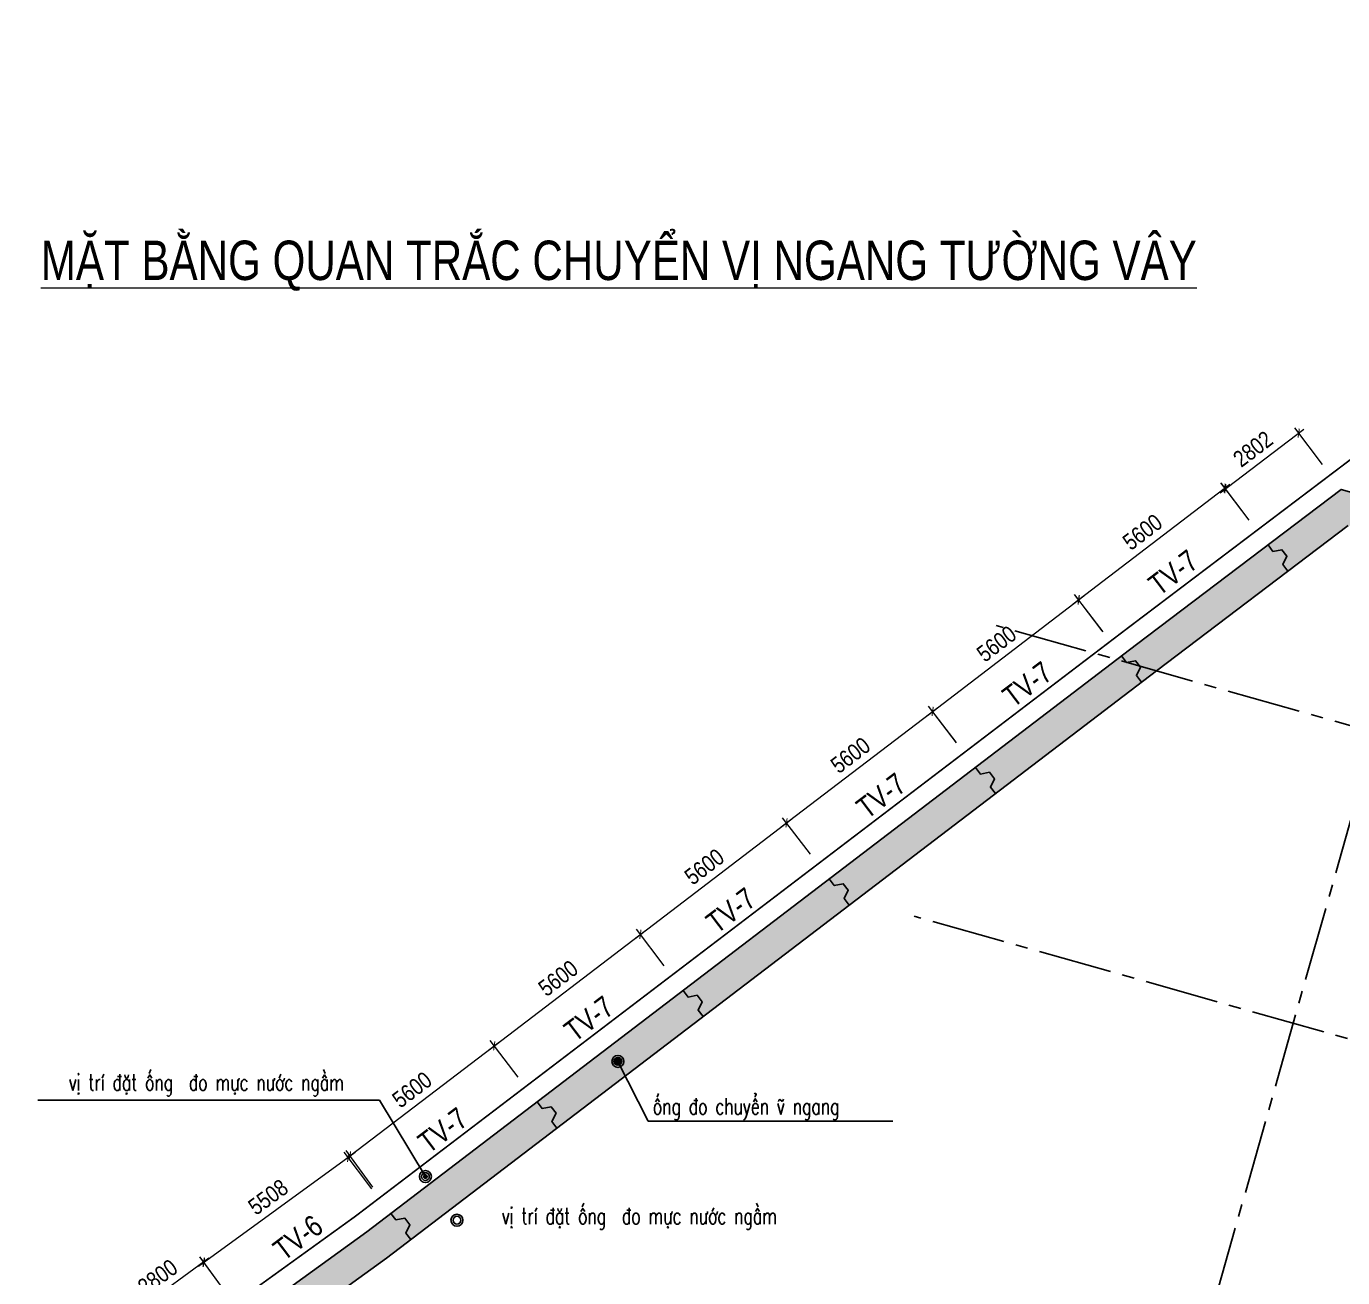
# Model space of a CAD drawing. Header units: millimetres. Extents: x 489377 to 1074388, y -818569 to -310551.
# Drawn here: x 731991 to 772096, y -477671 to -439546 of the extents above; entities that cross this region are included whole.
import ezdxf
from ezdxf.enums import TextEntityAlignment as Align
from ezdxf.xclip import XClip

# ---------------------------------------------------------------- set-up
doc = ezdxf.new("R2010")
doc.units = ezdxf.units.MM
doc.header["$LTSCALE"] = 100
doc.header["$XCLIPFRAME"] = 0
doc.header["$PDMODE"] = 32
doc.header["$PDSIZE"] = 2.5
for name, pattern in [('CENTER2', [1.125, 0.75, -0.125, 0.125, -0.125]), ('DASHDOT', [1, 0.5, -0.25, 0, -0.25]), ('DASHED', [4.5, 3, -1.5])]:
    doc.linetypes.add(name, pattern=pattern)
for name, color, linetype in [('ccu11-Betong', 6, 'Continuous'), ('ccu11-Dim', 8, 'Continuous'), ('ccu11-Hatch', 250, 'Continuous'), ('ccu11-Khuat', 9, 'DASHED'), ('ccu11-Manh', 8, 'Continuous'), ('ccu11-Text', 31, 'Continuous'), ('ccu12-Hatch', 250, 'Continuous'), ('ccu12-Truc', 13, 'CENTER2'), ('KT-Dim', 8, 'Continuous'), ('Xref_ST_MBDV Cot vach 30.7.2022$0$Xref_ST_MBDV Cot vach 30.7.2022|Xref_ST_MBDV Cot vach 30.7.2022|Xref_ST_MBDV Cot vach 30.7.2022|Xref_ST_MBDV Cot vach 30.7.2022|A-CORE-OTLN', 2, 'Continuous'), ('Xref_ST_MBDV Cot vach 30.7.2022$0$Xref_ST_MBDV Cot vach 30.7.2022|Xref_ST_MBDV Cot vach 30.7.2022|Xref_ST_MBDV Cot vach 30.7.2022|Xref_ST_MBDV Cot vach 30.7.2022|ccu12-Thay', 7, 'Continuous')]:
    doc.layers.add(name, color=color, linetype=linetype)
doc.layers.add('ccu12-Tencaukien', color=9, linetype='Continuous', lineweight=15)
doc.layers.add('Xref_ST_MBDV Cot vach 30.7.2022|Xref_ST_MBDV Cot vach 30.7.2022|Xref_ST_MBDV Cot vach 30.7.2022|Xref_ST_MBDV Cot vach 30.7.2022|ccu12-Tencaukien', color=9, linetype='Continuous', lineweight=15)
doc.styles.add('Arial', font='arial_0.ttf', dxfattribs={"width": 0.7})
doc.styles.add('Arial Narrow', font='ARIALN.TTF')
doc.styles.add('ccu11-VnAvH-B', font='VHAVANB.TTF', dxfattribs={"width": 0.8})
doc.styles.add('ccu11-vnsimli', font='vnsimli.shx', dxfattribs={"width": 0.8, "bigfont": 'vns.shx'})
doc.styles.add('vnsimli', font='vnsimli.shx', dxfattribs={"width": 0.7, "bigfont": 'vns.shx'})
doc.dimstyles.new('ccu12-200', dxfattribs={"dimscale": 200, "dimtxt": 2.5, "dimasz": 1, "dimexe": 1, "dimexo": 2, "dimgap": 1, "dimtad": 1, "dimdec": 0, "dimdsep": 46, "dimtxsty": 'Arial Narrow', "dimblk": 'ARCHTICK', "dimcen": -1, "dimdle": 1, "dimclrd": 256, "dimclre": 256, "dimclrt": 3, "dimadec": 0, "dimazin": 2, "dimtfac": 0.1, "dimtdec": 0, "dimtmove": 0, "dimatfit": 1, "dimldrblk": 'ARCHTICK', "dimfxl": 0, "dimtvp": 0.833333, "dimtolj": 1, "dimtzin": 12, "dimarcsym": 0})
doc.dimstyles.new('ss', dxfattribs={"dimscale": 150, "dimtxt": 3.5, "dimasz": 1, "dimexe": 1, "dimexo": 2, "dimgap": 1, "dimtad": 1, "dimdec": 0, "dimdsep": 46, "dimtxsty": 'vnsimli', "dimblk": 'ARCHTICK', "dimcen": -1, "dimdle": 1, "dimclrd": 256, "dimclre": 256, "dimclrt": 3, "dimadec": 0, "dimazin": 2, "dimtfac": 0.1, "dimtdec": 0, "dimtmove": 0, "dimatfit": 1, "dimldrblk": 'ARCHTICK', "dimfxl": 0, "dimtvp": 0.833333, "dimtolj": 1, "dimtzin": 12, "dimarcsym": 0})

# ---------------------------------------------------------------- blocks, each defined once
blk = doc.blocks.new('_ARCHTICK')
at = {"color": 0, "linetype": 'ByBlock', "const_width": 0.15}
blk.add_lwpolyline([(-0.5, -0.5), (0.5, 0.5)], dxfattribs=at)
blk = doc.blocks.new('*D226')
at = {"layer": 'ccu11-Dim', "lineweight": -2, "ltscale": 0.5, "transparency": 16777216}
for p, q in [((-72265, 143737), (-67495, 147376)), ((-66926, 146301), (-67775, 147414)), ((-71378, 142904), (-72227, 144017))]:
    blk.add_line(p, q, dxfattribs=at)
at = {"layer": 'Defpoints', "color": 0, "ltscale": 0.5, "transparency": 16777216}
for p in [(-67654, 147255), (-66683, 145983), (-71135, 142586)]:
    blk.add_point(p, dxfattribs=at)
at = {"layer": 'ccu11-Dim', "lineweight": -2, "ltscale": 0.5, "transparency": 16777216, "xscale": 200, "yscale": 200, "zscale": 200}
for p, rotation in [((-67654, 147255), 37.34148124865543), ((-72106, 143858), 217.3414812486554)]:
    blk.add_blockref('_ARCHTICK', p, dxfattribs=dict(at, rotation=rotation))
at = {"layer": 'ccu11-Dim', "color": 3, "ltscale": 0.5, "transparency": 16777216, "insert": (-70156, 145918), "char_height": 500, "attachment_point": 5, "rotation": 37.3415, "style": 'Arial Narrow', "bg_fill": 3, "box_fill_scale": 1.1, "bg_fill_color": 256, "bg_fill_true_color": 13158600, "bg_fill_transparency": 0}
blk.add_mtext('\\A1;5600', dxfattribs=at)
blk = doc.blocks.new('*D227')
at = {"layer": 'ccu11-Dim', "lineweight": -2, "ltscale": 0.5, "transparency": 16777216}
for p, q in [((-62474, 149697), (-63323, 150810)), ((-67813, 147133), (-63042, 150773)), ((-66926, 146301), (-67775, 147414))]:
    blk.add_line(p, q, dxfattribs=at)
at = {"layer": 'Defpoints', "color": 0, "ltscale": 0.5, "transparency": 16777216}
for p in [(-63201, 150651), (-62231, 149379), (-66683, 145983)]:
    blk.add_point(p, dxfattribs=at)
at = {"layer": 'ccu11-Dim', "lineweight": -2, "ltscale": 0.5, "transparency": 16777216, "xscale": 200, "yscale": 200, "zscale": 200}
for p, rotation in [((-63201, 150651), 37.34148124865543), ((-67654, 147255), 217.3414812486554)]:
    blk.add_blockref('_ARCHTICK', p, dxfattribs=dict(at, rotation=rotation))
at = {"layer": 'ccu11-Dim', "color": 3, "ltscale": 0.5, "transparency": 16777216, "insert": (-65704, 149315), "char_height": 500, "attachment_point": 5, "rotation": 37.3415, "style": 'Arial Narrow', "bg_fill": 3, "box_fill_scale": 1.1, "bg_fill_color": 256, "bg_fill_true_color": 13158600, "bg_fill_transparency": 0}
blk.add_mtext('\\A1;5600', dxfattribs=at)
blk = doc.blocks.new('*D228')
at = {"layer": 'ccu11-Dim', "lineweight": -2, "ltscale": 0.5, "transparency": 16777216}
for p, q in [((-63360, 150530), (-58590, 154170)), ((-58021, 153094), (-58870, 154207)), ((-62474, 149697), (-63323, 150810))]:
    blk.add_line(p, q, dxfattribs=at)
at = {"layer": 'Defpoints', "color": 0, "ltscale": 0.5, "transparency": 16777216}
for p in [(-58749, 154048), (-57779, 152776), (-62231, 149379)]:
    blk.add_point(p, dxfattribs=at)
at = {"layer": 'ccu11-Dim', "lineweight": -2, "ltscale": 0.5, "transparency": 16777216, "xscale": 200, "yscale": 200, "zscale": 200}
for p, rotation in [((-58749, 154048), 37.34148124865495), ((-63201, 150651), 217.341481248655)]:
    blk.add_blockref('_ARCHTICK', p, dxfattribs=dict(at, rotation=rotation))
at = {"layer": 'ccu11-Dim', "color": 3, "ltscale": 0.5, "transparency": 16777216, "insert": (-61251, 152712), "char_height": 500, "attachment_point": 5, "rotation": 37.3415, "style": 'Arial Narrow', "bg_fill": 3, "box_fill_scale": 1.1, "bg_fill_color": 256, "bg_fill_true_color": 13158600, "bg_fill_transparency": 0}
blk.add_mtext('\\A1;5600', dxfattribs=at)
blk = doc.blocks.new('*D229')
at = {"layer": 'ccu11-Dim', "lineweight": -2, "ltscale": 0.5, "transparency": 16777216}
for p, q in [((-58908, 153927), (-54138, 157566)), ((-53569, 156491), (-54418, 157604)), ((-58021, 153094), (-58870, 154207))]:
    blk.add_line(p, q, dxfattribs=at)
at = {"layer": 'Defpoints', "color": 0, "ltscale": 0.5, "transparency": 16777216}
for p in [(-54297, 157445), (-53326, 156173), (-57779, 152776)]:
    blk.add_point(p, dxfattribs=at)
at = {"layer": 'ccu11-Dim', "lineweight": -2, "ltscale": 0.5, "transparency": 16777216, "xscale": 200, "yscale": 200, "zscale": 200}
for p, rotation in [((-54297, 157445), 37.34148124865543), ((-58749, 154048), 217.3414812486554)]:
    blk.add_blockref('_ARCHTICK', p, dxfattribs=dict(at, rotation=rotation))
at = {"layer": 'ccu11-Dim', "color": 3, "ltscale": 0.5, "transparency": 16777216, "insert": (-56799, 156109), "char_height": 500, "attachment_point": 5, "rotation": 37.3415, "style": 'Arial Narrow', "bg_fill": 3, "box_fill_scale": 1.1, "bg_fill_color": 256, "bg_fill_true_color": 13158600, "bg_fill_transparency": 0}
blk.add_mtext('\\A1;5600', dxfattribs=at)
blk = doc.blocks.new('*D230')
at = {"layer": 'ccu11-Dim', "lineweight": -2, "ltscale": 0.5, "transparency": 16777216}
for p, q in [((-50010, 160727), (-45241, 164368)), ((-44654, 163270), (-45521, 164406)), ((-49105, 159872), (-49972, 161007))]:
    blk.add_line(p, q, dxfattribs=at)
at = {"layer": 'Defpoints', "color": 0, "ltscale": 0.5, "transparency": 16777216}
for p in [(-45400, 164247), (-44412, 162952), (-48863, 159554)]:
    blk.add_point(p, dxfattribs=at)
at = {"layer": 'ccu11-Dim', "lineweight": -2, "ltscale": 0.5, "transparency": 16777216, "xscale": 200, "yscale": 200, "zscale": 200}
for p, rotation in [((-45400, 164247), 37.36017462358131), ((-49851, 160848), 217.3601746235813)]:
    blk.add_blockref('_ARCHTICK', p, dxfattribs=dict(at, rotation=rotation))
at = {"layer": 'ccu11-Dim', "color": 3, "ltscale": 0.5, "transparency": 16777216, "insert": (-47901, 162909), "char_height": 500, "attachment_point": 5, "rotation": 37.3602, "style": 'Arial Narrow', "bg_fill": 3, "box_fill_scale": 1.1, "bg_fill_color": 256, "bg_fill_true_color": 13158600, "bg_fill_transparency": 0}
blk.add_mtext('\\A1;5600', dxfattribs=at)
blk = doc.blocks.new('*D231')
at = {"layer": 'ccu11-Dim', "lineweight": -2, "ltscale": 0.5, "transparency": 16777216}
for p, q in [((-45537, 164109), (-42985, 166044)), ((-42419, 164966), (-43265, 166082)), ((-44653, 163274), (-45498, 164389))]:
    blk.add_line(p, q, dxfattribs=at)
at = {"layer": 'Defpoints', "color": 0, "ltscale": 0.5, "transparency": 16777216}
for p in [(-43144, 165923), (-42178, 164648), (-44411, 162955)]:
    blk.add_point(p, dxfattribs=at)
at = {"layer": 'ccu11-Dim', "lineweight": -2, "ltscale": 0.5, "transparency": 16777216, "xscale": 200, "yscale": 200, "zscale": 200}
for p, rotation in [((-43144, 165923), 37.1599090451973), ((-45378, 164230), 217.1599090451973)]:
    blk.add_blockref('_ARCHTICK', p, dxfattribs=dict(at, rotation=rotation))
at = {"layer": 'ccu11-Dim', "color": 3, "ltscale": 0.5, "transparency": 16777216, "insert": (-44536, 165439), "char_height": 500, "attachment_point": 5, "rotation": 37.1599, "style": 'Arial Narrow', "bg_fill": 3, "box_fill_scale": 1.1, "bg_fill_color": 256, "bg_fill_true_color": 13158600, "bg_fill_transparency": 0}
blk.add_mtext('\\A1;2802', dxfattribs=at)
blk = doc.blocks.new('*D232')
at = {"layer": 'ccu11-Dim', "lineweight": -2, "ltscale": 0.5, "transparency": 16777216}
for p, q in [((-76346, 140787), (-78931, 138901)), ((-75801, 139701), (-76625, 140831)), ((-78063, 138051), (-78887, 139180))]:
    blk.add_line(p, q, dxfattribs=at)
at = {"layer": 'Defpoints', "color": 0, "ltscale": 0.5, "transparency": 16777216}
for p in [(-75566, 139378), (-78769, 139019), (-77828, 137728)]:
    blk.add_point(p, dxfattribs=at)
at = {"layer": 'ccu11-Dim', "lineweight": -2, "ltscale": 0.5, "transparency": 16777216, "xscale": 200, "yscale": 200, "zscale": 200}
for p, rotation in [((-76507, 140669), 36.11102627128894), ((-78769, 139019), 216.111026271289)]:
    blk.add_blockref('_ARCHTICK', p, dxfattribs=dict(at, rotation=rotation))
at = {"layer": 'ccu11-Dim', "color": 3, "ltscale": 0.5, "transparency": 16777216, "insert": (-77907, 140212), "char_height": 500, "attachment_point": 5, "rotation": 36.111, "style": 'Arial Narrow', "bg_fill": 3, "box_fill_scale": 1.1, "bg_fill_color": 256, "bg_fill_true_color": 13158600, "bg_fill_transparency": 0}
blk.add_mtext('\\A1;2800', dxfattribs=at)
blk = doc.blocks.new('*D196')
at = {"layer": 'ccu11-Dim', "lineweight": -2, "ltscale": 0.5, "transparency": 16777216}
for p, q in [((-54456, 157324), (-49686, 160963)), ((-49128, 159902), (-49966, 161001)), ((-53580, 156505), (-54418, 157604))]:
    blk.add_line(p, q, dxfattribs=at)
at = {"layer": 'Defpoints', "color": 0, "ltscale": 0.5, "transparency": 16777216}
for p in [(-49845, 160842), (-48885, 159584), (-53337, 156187)]:
    blk.add_point(p, dxfattribs=at)
at = {"layer": 'ccu11-Dim', "lineweight": -2, "ltscale": 0.5, "transparency": 16777216, "xscale": 200, "yscale": 200, "zscale": 200}
for p, rotation in [((-49845, 160842), 37.34148125130689), ((-54297, 157445), 217.3414812513069)]:
    blk.add_blockref('_ARCHTICK', p, dxfattribs=dict(at, rotation=rotation))
at = {"layer": 'ccu11-Dim', "color": 3, "ltscale": 0.5, "transparency": 16777216, "insert": (-52347, 159505), "char_height": 500, "attachment_point": 5, "rotation": 37.3415, "style": 'Arial Narrow', "bg_fill": 3, "box_fill_scale": 1.1, "bg_fill_color": 256, "bg_fill_true_color": 13158600, "bg_fill_transparency": 0}
blk.add_mtext('\\A1;5600', dxfattribs=at)
blk = doc.blocks.new('*D144')
at = {"layer": 'Defpoints', "color": 0, "transparency": 16777216}
for p in [(1279246, -468554, 0), (1290842, -497240), (1289329, -497763, 0)]:
    blk.add_point(p, dxfattribs=at)
at = {"layer": 'KT-Dim', "lineweight": -2, "transparency": 16777216}
for p, q in [((1279624, -468423), (1280947, -467967)), ((1280693, -467843), (1290907, -497429)), ((1289708, -497632), (1291031, -497175))]:
    blk.add_line(p, q, dxfattribs=at)
at = {"layer": 'KT-Dim', "lineweight": -2, "transparency": 16777216, "xscale": 200, "yscale": 200, "zscale": 200}
for p, rotation in [((1280758, -468032), 109.0471074744618), ((1290842, -497240), 289.0471074744618)]:
    blk.add_blockref('_ARCHTICK', p, dxfattribs=dict(at, rotation=rotation))
at = {"layer": 'KT-Dim', "color": 3, "transparency": 16777216, "insert": (1286230, -482488), "char_height": 500, "attachment_point": 5, "rotation": 289.0471, "style": 'Arial Narrow'}
blk.add_mtext('\\A1;30900', dxfattribs=at)
blk = doc.blocks.new('*D225')
at = {"layer": 'ccu11-Dim', "lineweight": -2, "ltscale": 0.5, "transparency": 16777216}
for p, q in [((-54456, 157323), (-49687, 160964)), ((-49129, 159903), (-49967, 161001)), ((-53580, 156505), (-54418, 157603))]:
    blk.add_line(p, q, dxfattribs=at)
at = {"layer": 'Defpoints', "color": 0, "ltscale": 0.5, "transparency": 16777216}
for p in [(-49846, 160842), (-48886, 159585), (-53337, 156187)]:
    blk.add_point(p, dxfattribs=at)
at = {"layer": 'ccu11-Dim', "lineweight": -2, "ltscale": 0.5, "transparency": 16777216, "xscale": 200, "yscale": 200, "zscale": 200}
for p, rotation in [((-49846, 160842), 37.36017452953293), ((-54297, 157444), 217.3601745295329)]:
    blk.add_blockref('_ARCHTICK', p, dxfattribs=dict(at, rotation=rotation))
at = {"layer": 'ccu11-Dim', "color": 3, "ltscale": 0.5, "transparency": 16777216, "insert": (-52348, 159505), "char_height": 500, "attachment_point": 5, "rotation": 37.3602, "style": 'Arial Narrow', "bg_fill": 3, "box_fill_scale": 1.1, "bg_fill_color": 256, "bg_fill_true_color": 13158600, "bg_fill_transparency": 0}
blk.add_mtext('\\A1;5600', dxfattribs=at)
blk = doc.blocks.new('LUOI TRUC-NT1')
at = {"layer": 'ccu12-Truc', "ltscale": 30}
for p, q in [((5405.1, 90839.4), (-21115.9, -3016.3)), ((28322, 69102.4), (-10136.3, 79969.7)), ((25820.3, 60249.1), (-12638, 71116.3))]:
    blk.add_line(p, q, dxfattribs=at)
blk = doc.blocks.new('*D185')
at = {"layer": 'ccu11-Dim', "lineweight": -2, "ltscale": 0.5, "transparency": 16777216}
for p, q in [((-76660, 140539), (-71887, 144021)), ((-71352, 142948), (-72167, 144064)), ((-75801, 139701), (-76616, 140818))]:
    blk.add_line(p, q, dxfattribs=at)
at = {"layer": 'Defpoints', "color": 0, "ltscale": 0.5, "transparency": 16777216}
for p in [(-72049, 143903), (-71116, 142624), (-75566, 139378)]:
    blk.add_point(p, dxfattribs=at)
at = {"layer": 'ccu11-Dim', "lineweight": -2, "ltscale": 0.5, "transparency": 16777216, "xscale": 200, "yscale": 200, "zscale": 200}
for p, rotation in [((-72049, 143903), 36.11332620575308), ((-76498, 140657), 216.1133262057531)]:
    blk.add_blockref('_ARCHTICK', p, dxfattribs=dict(at, rotation=rotation))
at = {"layer": 'ccu11-Dim', "color": 3, "ltscale": 0.5, "transparency": 16777216, "insert": (-74542, 142648), "char_height": 500, "attachment_point": 5, "rotation": 36.1133, "style": 'Arial Narrow', "bg_fill": 3, "box_fill_scale": 1.1, "bg_fill_color": 256, "bg_fill_true_color": 13158600, "bg_fill_transparency": 0}
blk.add_mtext('\\A1;5508', dxfattribs=at)
blk = doc.blocks.new('ong do nghieng')
at = {"layer": 'ccu11-Betong', "ltscale": 0.3}
h = blk.add_hatch(color=256, dxfattribs=at)
edge = h.paths.add_edge_path()
edge.add_arc((0, 0), 506, 0, 360)
at = {"layer": 'ccu11-Betong'}
for radius in [778, 506]:
    blk.add_circle((0, 0), radius, dxfattribs=at)
blk = doc.blocks.new('do nuoc ngam')
at = {"layer": 'ccu11-Betong'}
for radius in [778, 506]:
    blk.add_circle((0, 0), radius, dxfattribs=at)
blk = doc.blocks.new('Grid-ST-flat-3')
at = {"layer": 'ccu12-Truc', "ltscale": 30}
for p, q in [((362731.8, -35864.7, 0.1), (374729.9, -70616.8, 0.1)), ((355169.8, -38475.5, 0.1), (370215.9, -82056.1, 0.1)), ((353279.3, -39128.2, 0.1), (368325.4, -82708.8, 0.1))]:
    blk.add_line(p, q, dxfattribs=at)
at = {"layer": 'KT-Dim'}
dim = blk.add_linear_dim(base=(379299.7, -66025.7, 0.1), p1=(367703.9, -37339.3, 0.1), p2=(377787.3, -66547.8, 0.1), angle=109.04711, dimstyle='ccu12-200', dxfattribs=at)
dim.commit()
dim.dimension.update_dxf_attribs({"geometry": '*D144', "text_midpoint": (374688, -51272.9, 0.1), "insert": (-911542.2, 431214.7)})
blk = doc.blocks.new('220908_DWall Plan')
at = {"layer": 'Xref_ST_MBDV Cot vach 30.7.2022$0$Xref_ST_MBDV Cot vach 30.7.2022|Xref_ST_MBDV Cot vach 30.7.2022|Xref_ST_MBDV Cot vach 30.7.2022|Xref_ST_MBDV Cot vach 30.7.2022|ccu12-Thay', "ltscale": 10}
for points in [[(-44078.9, 162516.5), (-43927.3, 162317.9), (-43652.6, 162370.2), (-43500.8, 162171.3), (-43623.8, 161920.1), (-43472.3, 161721.5)], [(-48541.8, 159133.9), (-48390.3, 158935.2), (-48115.5, 158987.5), (-47963.8, 158788.6), (-48086.8, 158537.5), (-47935.2, 158338.8)], [(-52992.9, 155735.7), (-52841.3, 155537), (-52566.6, 155589.3), (-52414.8, 155390.4), (-52537.9, 155139.2), (-52386.3, 154940.6)], [(-57445.1, 152338.9), (-57293.5, 152140.3), (-57018.8, 152192.6), (-56867, 151993.7), (-56990, 151742.5), (-56838.5, 151543.9)], [(-61897.3, 148942.1), (-61745.7, 148743.5), (-61471, 148795.8), (-61319.2, 148596.9), (-61442.2, 148345.7), (-61290.7, 148147.1)], [(-66349.5, 145545.4), (-66197.9, 145346.7), (-65923.2, 145399), (-65771.4, 145200.2), (-65894.4, 144949), (-65742.9, 144750.3)], [(-70801.4, 142148.8), (-70649.8, 141950.2), (-70375.1, 142002.5), (-70223.3, 141803.6), (-70346.4, 141552.4), (-70194.8, 141353.8)]]:
    blk.add_lwpolyline(points, dxfattribs=at)
blk.add_blockref('Grid-ST-flat-3', (-415251.1, 99227.9, 0.1))
at = {"layer": 'ccu12-Tencaukien', "color": 2, "style": 'Arial', "width": 0.8}
blk.add_text('TV-6', height=650, rotation=37.15991, dxfattribs=at).set_placement((-73437.2, 141155.3), align=Align.CENTER)
at = {"layer": 'ccu11-Dim', "ltscale": 0.5}
for p1, p2, distance, picture, middle in [((-48862.7, 159554.2), (-44411.7, 162952.4), 1628.2, '*D230', (-47901.5, 162909.3)), ((-71135.3, 142585.9), (-66683.1, 145982.6), 1600, '*D226', (-70155.8, 145918.3))]:
    dim = blk.add_aligned_dim(p1=p1, p2=p2, distance=distance, dimstyle='ccu12-200', override={"dimfxl": 150, "dimtfill": 1}, dxfattribs=at)
    dim.commit()
    dim.dimension.update_dxf_attribs({"geometry": picture, "text_midpoint": middle})
dim = blk.add_linear_dim(base=(-78769.3, 139018.9), p1=(-75565.7, 139378.3), p2=(-77827.7, 137728.2), angle=216.11103, dimstyle='ccu12-200', override={"dimtmove": 1, "dimfxl": 150, "dimtfill": 1}, dxfattribs=at)
dim.commit()
dim.dimension.update_dxf_attribs({"geometry": '*D232', "text_midpoint": (-77906.6, 140211.8)})
at = {"layer": 'ccu12-Tencaukien', "color": 2, "style": 'Arial', "width": 0.8}
blk.add_text('TV-7', height=650, rotation=37.15991, dxfattribs=at).set_placement((-69023.9, 144427.2), align=Align.CENTER)
at = {"layer": 'ccu11-Dim', "ltscale": 0.5}
for p1, p2, picture, middle in [((-44411.1, 162954.8), (-42177.7, 164647.6), '*D231', (-44535.9, 165439.2)), ((-66683.1, 145982.6), (-62230.9, 149379.4), '*D227', (-65703.6, 149315))]:
    dim = blk.add_aligned_dim(p1=p1, p2=p2, distance=1600, dimstyle='ccu12-200', override={"dimfxl": 150, "dimtfill": 1}, dxfattribs=at)
    dim.commit()
    dim.dimension.update_dxf_attribs({"geometry": picture, "text_midpoint": middle})
dim = blk.add_aligned_dim(p1=(-62230.9, 149379.4), p2=(-57778.7, 152776.2), distance=1600, dimstyle='ccu12-200', override={"dimfxl": 150, "dimtfill": 1}, dxfattribs=at)
dim.commit()
dim.dimension.update_dxf_attribs({"geometry": '*D228', "text_midpoint": (-61251.4, 152711.8)})
dim = blk.add_aligned_dim(p1=(-57778.7, 152776.2), p2=(-53326.5, 156172.9), distance=1600, dimstyle='ccu12-200', override={"dimfxl": 150, "dimtfill": 1}, dxfattribs=at)
dim.commit()
dim.dimension.update_dxf_attribs({"geometry": '*D229', "text_midpoint": (-56799.3, 156108.6)})
dim = blk.add_linear_dim(base=(-49844.9, 160841.6), p1=(-53337.2, 156186.9), p2=(-48885.1, 159583.6), angle=37.34148, dimstyle='ccu12-200', override={"dimfxl": 150, "dimtfill": 1}, dxfattribs=at)
dim.commit()
dim.dimension.update_dxf_attribs({"geometry": '*D196', "text_midpoint": (-52347.1, 159505.3)})
at = {"layer": 'ccu12-Hatch', "ltscale": 0.5}
h = blk.add_hatch(dxfattribs=at)
h.set_pattern_fill('VATLIEU04', color=256, scale=50, pattern_type=2)
h.set_pattern_definition([(50, (-626373.33, 223416.3), (358.63009, -31.37607), [37.5, -412.5]), (355, (-626373.33, 223416.3), (-69.37567, 376.09607), [30, -330]), (100.4514, (-626343.45, 223413.7), (289.25469, 344.71977), [31.8701, -350.57106]), (46.1842, (-626373.33, 223516.3), (533.62052, -82.7595), [56.25, -618.75]), (96.6356, (-626328.87, 223509.4), (467.33135, 487.05894), [47.80514, -525.8565]), (351.1842, (-626373.33, 223516.3), (467.33097, 487.0593), [45, -495]), (21, (-626323.33, 223491.3), (298.45353, -201.30945), [37.5, -412.5]), (326, (-626323.33, 223491.3), (121.65767, 362.57502), [30, -330]), (71.4514, (-626298.46, 223474.54), (420.11131, 161.26525), [31.8701, -350.57106]), (37.5, (-626373.33, 223416.31), (6.079928, 166.446927), [0, -326, 0, -335, 0, -331.25]), (7.5, (-626373.33, 223416.31), (131.53477, 197.205856), [0, -191, 0, -318.5, 0, -126.25]), (327.5, (-626484.83, 223416.31), (266.911218, -11.277436), [0, -125, 0, -390, 0, -517.5]), (317.5, (-626534.83, 223416.31), (291.593085, 50.05249), [0, -162.5, 0, -259, 0, -367.5]), (45, (-626373.33, 223416.31), (-150.26019, 150.26019), []), (45, (-626373.33, 223477.56), (-150.26019, 150.26019), [])])
h.paths.add_polyline_path([(-122510.4, 58795.4), (-122033.7, 56036.3), (-122025.8, 55995.6), (-121435.2, 53258.6), (-121425.6, 53218.3), (-120722.3, 50508.1), (-120711, 50468.2), (-119896.1, 47789.5), (-119883.2, 47750.1), (-118958, 45107.4), (-118943.5, 45068.6), (-117909.8, 42466.4), (-117893.7, 42428.3), (-116753.1, 39871.1), (-116735.4, 39833.7), (-115489.9, 37325.9), (-115470.4, 37288.7), (-113949.2, 34524), (-113926.1, 34484.2), (-112465, 32095.7), (-112442.4, 32060.3), (-110882.3, 29735.2), (-110858.5, 29701.3), (-109203.6, 27442.8), (-109178.4, 27409.9), (-107431.4, 25221.8), (-107404.9, 25189.9), (-105568.8, 23076), (-105541, 23045.3), (-103618.9, 21009.2), (-103589.9, 20979.7), (-101585.2, 19024.9), (-101555, 18996.6), (-99471.1, 17126.5), (-99439.7, 17099.4), (-97280.2, 15317.2), (-97247.7, 15291.5), (-95016.3, 13600.1), (-94982.8, 13575.8), (-92683.3, 11978.3), (-92648.8, 11955.3), (-90285.1, 10454.4), (-90249.7, 10432.9), (-87825.9, 9031.1), (-87789.6, 9011.1), (-85309.8, 7710.8), (-85272.8, 7692.3), (-82741.3, 6495.8), (-82703.5, 6478.9), (-80124.7, 5388.2), (-80086.2, 5372.8), (-77464.5, 4389.8), (-77425.4, 4376.1), (-74765.2, 3502.4), (-74725.6, 3490.3), (-72031.5, 2727.6), (-71991.4, 2717.1), (-69268, 2066.5), (-69227.6, 2057.8), (-66479.6, 1520.5), (-66438.8, 1513.4), (-63670.9, 1090.4), (-63637.2, 1085.8), (-60856.6, 757.2), (-60844.4, 755.8), (-41353.3, -1307), (0, 0), (5993.1, 7667.3), (-23501.3, 144497.8), (-27624.7, 160190.9), (-41845.5, 164209.2), (-48082.3, 159482.1), (-71537, 141587.6), (-77499.2, 137277.8), (-78971.4, 133992.6), (-83075.5, 131026), (-86656.7, 130658.3), (-88925.9, 129018), (-91195.2, 127377.7), (-93464.4, 125737.4), (-93470.8, 125732.8), (-95729.2, 124077.6), (-95757.8, 124056), (-97965.7, 122333.9), (-98004.3, 122302.4), (-100138.8, 120490.2), (-100176.1, 120457.1), (-102233.4, 118557.8), (-102269.3, 118523.2), (-104245.9, 116540.1), (-104280.4, 116504.1), (-106173, 114440.6), (-106205.9, 114403.1), (-108011.2, 112262.8), (-108042.5, 112224.1), (-109757.4, 110010.7), (-109787.1, 109970.7), (-111408.7, 107688), (-111436.7, 107646.8), (-112962, 105298.7), (-112988.3, 105256.4), (-114414.8, 102847), (-114439.3, 102803.6), (-115764.6, 100337.1), (-115787.3, 100292.7), (-117009, 97773.3), (-117029.8, 97728.1), (-118145.9, 95160.1), (-118164.8, 95114), (-119173.3, 92501.9), (-119190.2, 92455.1), (-120089.4, 89803.4), (-120104.4, 89755.9), (-120892.7, 87069.1), (-120905.8, 87021), (-121581.8, 84303.9), (-121592.9, 84255.3), (-122155.5, 81512.4), (-122164.5, 81463.4), (-122612.8, 78699.5), (-122619.8, 78650.1), (-122952.9, 75870), (-122957.9, 75820.4), (-123175.3, 73028.9), (-123178.2, 72978.7), (-123278.4, 70180.4), (-123279.1, 70131.9), (-123266, 67331.9), (-123264.7, 67281.1), (-123132.9, 64484.2), (-123130.1, 64443.1), (-122883.3, 61654), (-122878.8, 61612.8), (-122516.6, 58836.3)])
h.paths.add_polyline_path([(-24474.2, 144265.3), (-28446.7, 159384), (-41638.3, 163111.5), (-47477, 158686.1), (-70940.7, 140784.7), (-76696.2, 136624.4), (-78168.4, 133339.2), (-82706.9, 130058.6), (-86288, 129690.9), (-88340.1, 128207.6), (-88223, 128045.5), (-90492.2, 126405.2), (-92761.4, 124764.9), (-95019.8, 123109.7), (-97227.7, 121387.7), (-99362.1, 119575.4), (-101419.4, 117676.1), (-103396, 115692.9), (-105288.6, 113629.4), (-107093.9, 111489.1), (-108808.8, 109275.7), (-110430.4, 106993.1), (-111955.7, 104645), (-113382.2, 102235.7), (-114707.5, 99769.1), (-115929.2, 97249.7), (-117045.3, 94681.8), (-118053.8, 92069.7), (-118953, 89418), (-119741.3, 86731.3), (-120417.3, 84014.1), (-120980, 81271.2), (-121428.3, 78507.4), (-121761.5, 75727.3), (-121978.9, 72935.7), (-122079.1, 70137.5), (-122066, 67337.5), (-121934.3, 64540.6), (-122134, 64531.2), (-121887.2, 61742.1), (-121525, 58965.6), (-121048.3, 56206.5), (-120457.7, 53469.5), (-119754.3, 50759.3), (-118939.4, 48080.5), (-118014.2, 45437.8), (-116980.4, 42835.6), (-115839.8, 40278.5), (-114594.3, 37770.7), (-113073.1, 35006), (-111612, 32617.5), (-110051.9, 30292.4), (-108396.9, 28033.8), (-106649.9, 25845.7), (-104813.8, 23731.8), (-102891.7, 21695.7), (-100887.1, 19740.8), (-98803.2, 17870.7), (-96643.7, 16088.4), (-94412.2, 14397.1), (-92112.7, 12799.5), (-89749, 11298.5), (-87325.2, 9896.7), (-84845.4, 8596.4), (-82314, 7399.9), (-79735.1, 6309.2), (-77113.4, 5326.2), (-74453.2, 4452.5), (-71759.1, 3689.8), (-69035.7, 3039.2), (-66287.7, 2501.9), (-63519.8, 2078.9), (-60739.2, 1750.2), (-41316.3, -305.3), (-499.5, 984.7), (4916.9, 7914.3)], flags=16)
at = {"layer": 'ccu11-Dim', "ltscale": 0.5}
dim = blk.add_aligned_dim(p1=(-53337.2, 156186.7), p2=(-48886.1, 159584.9), distance=1581.8, dimstyle='ccu12-200', override={"dimfxl": 150, "dimtfill": 1}, dxfattribs=at)
dim.commit()
dim.dimension.update_dxf_attribs({"geometry": '*D225', "text_midpoint": (-52347.8, 159505)})
at = {"layer": 'Xref_ST_MBDV Cot vach 30.7.2022$0$Xref_ST_MBDV Cot vach 30.7.2022|Xref_ST_MBDV Cot vach 30.7.2022|Xref_ST_MBDV Cot vach 30.7.2022|Xref_ST_MBDV Cot vach 30.7.2022|A-CORE-OTLN', "color": 6}
for points in [[(-27624.7, 160190.9), (-41845.5, 164209.2), (-48082.3, 159482.1), (-71537, 141587.6), (-77499.2, 137277.8), (-78971.4, 133992.6), (-83075.5, 131026)], [(-41638.3, 163111.5), (-47477, 158686.1), (-70940.7, 140784.7), (-76696.2, 136624.4), (-78168.4, 133339.2), (-82706.9, 130058.6), (-86288, 129690.9), (-88340.1, 128207.6), (-88223, 128045.5), (-90492.2, 126405.2), (-92761.4, 124764.9), (-95019.8, 123109.7), (-97227.7, 121387.7), (-99362.1, 119575.4), (-101419.4, 117676.1), (-103396, 115692.9), (-105288.6, 113629.4), (-107093.9, 111489.1), (-108808.8, 109275.7), (-110430.4, 106993.1), (-111955.7, 104645), (-113382.2, 102235.7), (-114707.5, 99769.1), (-115929.2, 97249.7)]]:
    blk.add_lwpolyline(points, dxfattribs=at)
at = {"layer": 'ccu11-Dim'}
blk.add_blockref('LUOI TRUC-NT1', (-42220.5, 80091.1), dxfattribs=at)
at = {"layer": 'ccu11-Khuat', "color": 1, "linetype": 'DASHDOT', "ltscale": 18, "const_width": 50}
blk.add_lwpolyline([(-22987.3, 144613.5), (-28513.5, 165720.5), (-36919.6, 168632.9), (-48422.9, 159930), (-71888.3, 142059.8), (-95520.4, 125009, 0.6850113), (-62310.1, 364.4), (-41523.2, -1853.9), (126.4, -574.1), (6443.7, 7493.4), (-22987.3, 144613.5)], format="xyb", close=True, dxfattribs=at)
at = {"layer": 'ccu12-Tencaukien', "color": 2, "style": 'Arial', "width": 0.8}
for p in [(-46769.4, 161418.3), (-51215.2, 158014.2), (-55667.3, 154617.5), (-60245.6, 151124.5), (-64571.7, 147823.9)]:
    blk.add_text('TV-7', height=650, rotation=37.15991, dxfattribs=at).set_placement(p, align=Align.CENTER)
at = {"layer": 'ccu11-Dim', "ltscale": 0.5}
dim = blk.add_aligned_dim(p1=(-75565.7, 139378.3), p2=(-71116.4, 142624.4), distance=1582.4, dimstyle='ccu12-200', override={"dimfxl": 150, "dimtfill": 1}, dxfattribs=at)
dim.commit()
dim.dimension.update_dxf_attribs({"geometry": '*D185', "text_midpoint": (-74542, 142647.5)})

msp = doc.modelspace()

# ---------------------------------------------------------------- block references
at = {"layer": 'ccu12-Tencaukien'}
ref = msp.add_blockref('220908_DWall Plan', (813900, -485331), dxfattribs=at)
XClip(ref).set_block_clipping_path([(-136999.1740499845, 59982.0778093114), (6980.825086272, 174779.6961681198)])
ref = msp.add_blockref('220908_DWall Plan', (813900, -617863), dxfattribs=at)
XClip(ref).set_block_clipping_path([(-136999.1740499845, 59982.0778093114), (6980.825086272, 174779.6961681198)])

# ---------------------------------------------------------------- next in the draw order: block references
at = {"layer": 'ccu11-Hatch'}
for name, p, xscale, yscale, zscale in [('ong do nghieng', (750013, -471081), 0.2343246672171517, 0.2343246672171517, 0.2343246672171517), ('do nuoc ngam', (744150, -474590), 0.234375, 0.234375, 0.234375), ('do nuoc ngam', (745110, -475920), 0.234375, 0.234375, 0.234375)]:
    msp.add_blockref(name, p, dxfattribs=dict(at, xscale=xscale, yscale=yscale, zscale=zscale))

# ---------------------------------------------------------------- next in the draw order: texts
at = {"layer": 'ccu11-Text', "style": 'ccu11-vnsimli', "width": 0.7}
for p in [(737477, -471732), (750670, -475801)]:
    msp.add_text('vÞ trÝ ®Æt èng  ®o mùc n\xadíc ngÇm', height=500, dxfattribs=at).set_placement(p, align=Align.MIDDLE)
msp.add_text('èng ®o chuyÓn ṽ ngang', height=500, dxfattribs=at).set_placement((751081, -472698, 0))
at = {"layer": 'Xref_ST_MBDV Cot vach 30.7.2022|Xref_ST_MBDV Cot vach 30.7.2022|Xref_ST_MBDV Cot vach 30.7.2022|Xref_ST_MBDV Cot vach 30.7.2022|ccu12-Tencaukien', "color": 31, "style": 'ccu11-VnAvH-B', "width": 0.8}
msp.add_text('%%UmÆt b»ng QUAN TR¾C chuyÓn vÞ ngang t\xadêng v©y', height=1200, dxfattribs=at).set_placement((750042, -447275), align=Align.CENTER)

# ---------------------------------------------------------------- next in the draw order: leaders
at = {"layer": 'ccu11-Manh'}
for points, dimstyle in [([(750013, -471081, 0), (750933, -472899, 0), (758387, -472899, 0)], 'ccu12-200'), ([(744150, -474590), (742746, -472261), (732346, -472261)], 'ss')]:
    msp.add_leader(points, dimstyle=dimstyle, override={"dimldrblk": 'DOT'}, dxfattribs=at)

doc.saveas('drawing.dxf')
